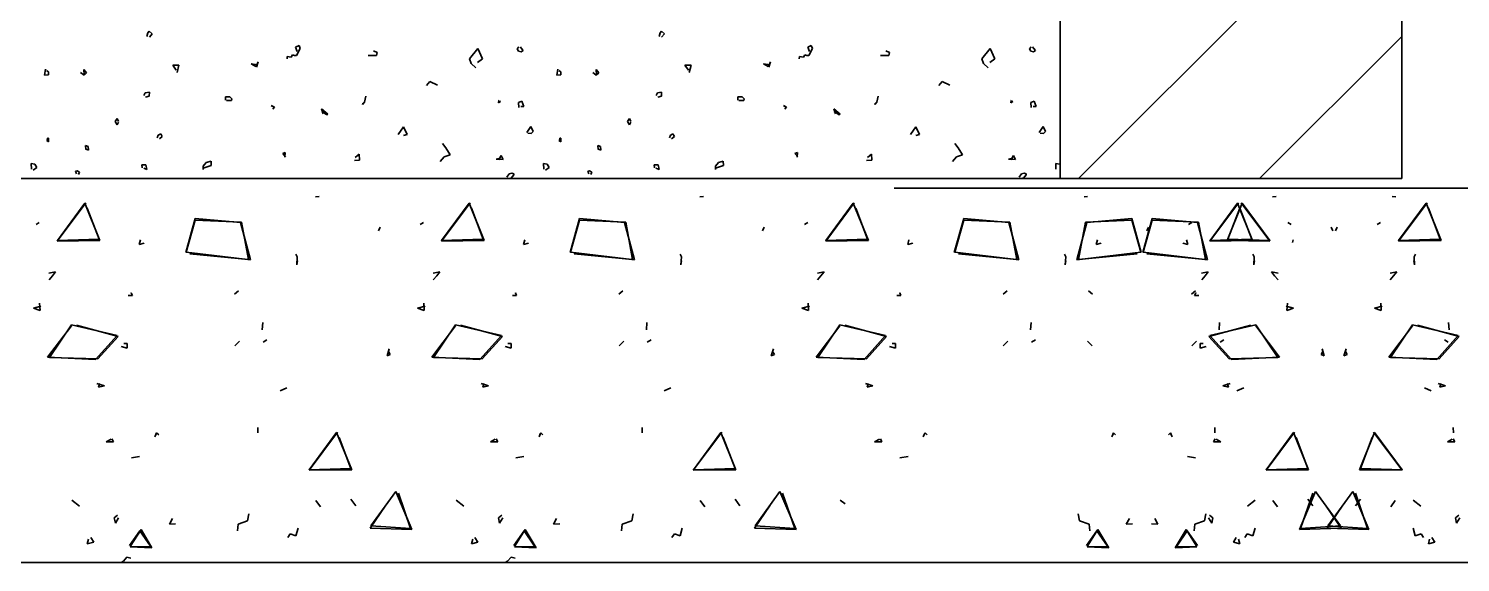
# Model space of a CAD drawing. Header units: inches. Extents: x 2025 to 34930, y -6955 to 4650.
# Drawn here: x 9692.16 to 9738.48, y -2547.31 to -2530.02 of the extents above; entities that cross this region are included whole.
import ezdxf

# ---------------------------------------------------------------- set-up
doc = ezdxf.new("R2010")
doc.units = ezdxf.units.IN
doc.header["$MEASUREMENT"] = 0
doc.layers.add('M-HVAC-EXHS-DUCT', color=3, linetype='Continuous', lineweight=50)
doc.layers.add('PDF-TEXT', color=7, linetype='Continuous', lineweight=35)

# ---------------------------------------------------------------- blocks, each defined once
blk = doc.blocks.new('p detail 18')
at = {"layer": 'PDF-TEXT'}
for p, q in [((9725.539, -2534.88), (9725.539, -2473.615)), ((9736.588, -2534.88), (9736.588, -2476.872)), ((9726.129, -2534.88), (9736.588, -2524.42)), ((9696.021, -2530.161), (9695.994, -2530.273)), ((9696.064, -2530.102), (9696.021, -2530.161)), ((9696.165, -2530.189), (9696.064, -2530.102)), ((9696.07, -2530.301), (9696.165, -2530.189)), ((9712.595, -2530.161), (9712.568, -2530.273)), ((9712.638, -2530.102), (9712.595, -2530.161)), ((9712.739, -2530.189), (9712.638, -2530.102)), ((9712.644, -2530.301), (9712.739, -2530.189)), ((9731.988, -2534.88), (9736.588, -2530.28)), ((9700.66, -2530.95), (9700.697, -2530.872)), ((9700.697, -2530.872), (9700.765, -2530.889)), ((9700.765, -2530.889), (9700.836, -2530.894)), ((9700.912, -2530.573), (9700.798, -2530.621)), ((9700.798, -2530.621), (9700.856, -2530.761)), ((9700.836, -2530.894), (9700.945, -2530.667)), ((9700.945, -2530.667), (9700.912, -2530.573)), ((9703.152, -2530.896), (9703.423, -2530.894)), ((9703.437, -2530.796), (9703.326, -2530.737)), ((9703.423, -2530.894), (9703.437, -2530.796)), ((9706.431, -2530.996), (9706.698, -2530.666)), ((9706.698, -2530.666), (9706.845, -2531.004)), ((9708.025, -2530.608), (9707.969, -2530.678)), ((9707.969, -2530.678), (9708.013, -2530.75)), ((9708.013, -2530.75), (9708.103, -2530.774)), ((9708.099, -2530.658), (9708.073, -2530.61)), ((9708.163, -2530.728), (9708.099, -2530.658)), ((9708.103, -2530.774), (9708.163, -2530.728)), ((9717.234, -2530.95), (9717.271, -2530.872)), ((9717.271, -2530.872), (9717.339, -2530.889)), ((9717.339, -2530.889), (9717.41, -2530.894)), ((9717.486, -2530.573), (9717.371, -2530.621)), ((9717.371, -2530.621), (9717.43, -2530.761)), ((9717.41, -2530.894), (9717.519, -2530.667)), ((9717.519, -2530.667), (9717.486, -2530.573)), ((9719.726, -2530.896), (9719.997, -2530.894)), ((9720.011, -2530.796), (9719.9, -2530.737)), ((9719.997, -2530.894), (9720.011, -2530.796)), ((9723.005, -2530.996), (9723.272, -2530.666)), ((9723.272, -2530.666), (9723.419, -2531.004)), ((9724.599, -2530.608), (9724.543, -2530.678)), ((9724.543, -2530.678), (9724.587, -2530.75)), ((9724.587, -2530.75), (9724.677, -2530.774)), ((9724.673, -2530.658), (9724.647, -2530.61)), ((9724.737, -2530.728), (9724.673, -2530.658)), ((9724.677, -2530.774), (9724.737, -2530.728)), ((9692.714, -2531.334), (9692.679, -2531.531)), ((9693.947, -2531.341), (9694.042, -2531.452)), ((9693.964, -2531.515), (9693.947, -2531.341)), ((9696.825, -2531.206), (9697.025, -2531.206)), ((9696.938, -2531.371), (9696.825, -2531.206)), ((9697.025, -2531.206), (9696.965, -2531.438)), ((9699.36, -2531.161), (9699.52, -2531.251)), ((9699.567, -2531.191), (9699.36, -2531.161)), ((9699.52, -2531.251), (9699.593, -2531.101)), ((9699.593, -2531.101), (9699.533, -2531.266)), ((9700.524, -2531.005), (9700.534, -2530.924)), ((9700.534, -2530.924), (9700.66, -2530.95)), ((9706.484, -2531.154), (9706.431, -2530.996)), ((9706.632, -2531.288), (9706.484, -2531.154)), ((9706.845, -2531.004), (9706.685, -2531.124)), ((9709.288, -2531.334), (9709.253, -2531.531)), ((9710.521, -2531.341), (9710.616, -2531.452)), ((9710.538, -2531.515), (9710.521, -2531.341)), ((9713.399, -2531.206), (9713.599, -2531.206)), ((9713.512, -2531.371), (9713.399, -2531.206)), ((9713.599, -2531.206), (9713.539, -2531.438)), ((9715.934, -2531.161), (9716.094, -2531.251)), ((9716.141, -2531.191), (9715.934, -2531.161)), ((9716.094, -2531.251), (9716.167, -2531.101)), ((9716.167, -2531.101), (9716.107, -2531.266)), ((9717.098, -2531.005), (9717.108, -2530.924)), ((9717.108, -2530.924), (9717.234, -2530.95)), ((9723.058, -2531.154), (9723.005, -2530.996)), ((9723.206, -2531.288), (9723.058, -2531.154)), ((9723.419, -2531.004), (9723.259, -2531.124)), ((9692.679, -2531.531), (9692.804, -2531.515)), ((9692.806, -2531.421), (9692.745, -2531.375)), ((9692.804, -2531.515), (9692.806, -2531.421)), ((9693.956, -2531.528), (9693.84, -2531.443)), ((9694.042, -2531.452), (9693.956, -2531.528)), ((9705.038, -2531.86), (9705.143, -2531.731)), ((9705.143, -2531.731), (9705.393, -2531.849)), ((9709.253, -2531.531), (9709.378, -2531.515)), ((9709.379, -2531.421), (9709.319, -2531.375)), ((9709.378, -2531.515), (9709.379, -2531.421)), ((9710.53, -2531.528), (9710.414, -2531.443)), ((9710.616, -2531.452), (9710.53, -2531.528)), ((9721.612, -2531.86), (9721.717, -2531.731)), ((9721.717, -2531.731), (9721.967, -2531.849)), ((9695.938, -2532.102), (9695.895, -2532.185)), ((9696.07, -2532.075), (9695.938, -2532.102)), ((9695.944, -2532.243), (9696.066, -2532.206)), ((9696.066, -2532.206), (9696.07, -2532.075)), ((9698.538, -2532.235), (9698.535, -2532.335)), ((9698.676, -2532.23), (9698.538, -2532.235)), ((9698.741, -2532.296), (9698.676, -2532.23)), ((9703.076, -2532.21), (9703.035, -2532.405)), ((9712.512, -2532.102), (9712.469, -2532.185)), ((9712.644, -2532.075), (9712.512, -2532.102)), ((9712.518, -2532.243), (9712.64, -2532.206)), ((9712.64, -2532.206), (9712.644, -2532.075)), ((9715.113, -2532.235), (9715.109, -2532.335)), ((9715.25, -2532.23), (9715.113, -2532.235)), ((9715.314, -2532.296), (9715.25, -2532.23)), ((9719.649, -2532.21), (9719.61, -2532.405)), ((9698.571, -2532.355), (9698.725, -2532.353)), ((9698.725, -2532.353), (9698.741, -2532.296)), ((9700.013, -2532.51), (9700.114, -2532.562)), ((9700.054, -2532.54), (9700.013, -2532.51)), ((9700.114, -2532.562), (9700.06, -2532.63)), ((9701.695, -2532.787), (9701.641, -2532.615)), ((9701.641, -2532.615), (9701.842, -2532.795)), ((9701.808, -2532.817), (9701.655, -2532.705)), ((9703.035, -2532.405), (9702.969, -2532.48)), ((9702.969, -2532.48), (9702.982, -2532.435)), ((9707.359, -2532.346), (9707.375, -2532.363)), ((9707.375, -2532.363), (9707.369, -2532.422)), ((9707.369, -2532.422), (9707.429, -2532.378)), ((9707.429, -2532.378), (9707.412, -2532.365)), ((9708.017, -2532.418), (9708.124, -2532.372)), ((9708.027, -2532.579), (9708.017, -2532.418)), ((9708.19, -2532.542), (9708.085, -2532.546)), ((9708.124, -2532.372), (9708.19, -2532.542)), ((9715.145, -2532.355), (9715.299, -2532.353)), ((9715.299, -2532.353), (9715.314, -2532.296)), ((9716.587, -2532.51), (9716.688, -2532.562)), ((9716.628, -2532.54), (9716.587, -2532.51)), ((9716.688, -2532.562), (9716.634, -2532.63)), ((9718.215, -2532.615), (9718.415, -2532.795)), ((9718.269, -2532.787), (9718.215, -2532.615)), ((9718.382, -2532.817), (9718.229, -2532.705)), ((9719.61, -2532.405), (9719.543, -2532.48)), ((9719.543, -2532.48), (9719.556, -2532.435)), ((9723.933, -2532.346), (9723.949, -2532.363)), ((9723.949, -2532.363), (9723.943, -2532.422)), ((9723.943, -2532.422), (9724.003, -2532.378)), ((9724.003, -2532.378), (9723.986, -2532.365)), ((9724.591, -2532.418), (9724.698, -2532.372)), ((9724.601, -2532.579), (9724.591, -2532.418)), ((9724.764, -2532.542), (9724.659, -2532.546)), ((9724.698, -2532.372), (9724.764, -2532.542)), ((9695.031, -2532.936), (9694.96, -2533.03)), ((9694.96, -2533.03), (9695.034, -2533.137)), ((9695.069, -2533.026), (9695.031, -2532.936)), ((9695.034, -2533.137), (9695.075, -2533.05)), ((9701.842, -2532.795), (9701.808, -2532.817)), ((9704.117, -2533.447), (9704.296, -2533.207)), ((9704.296, -2533.207), (9704.416, -2533.454)), ((9708.279, -2533.382), (9708.409, -2533.192)), ((9708.409, -2533.192), (9708.487, -2533.357)), ((9711.605, -2532.936), (9711.534, -2533.03)), ((9711.534, -2533.03), (9711.608, -2533.137)), ((9711.643, -2533.026), (9711.605, -2532.936)), ((9711.608, -2533.137), (9711.648, -2533.05)), ((9718.415, -2532.795), (9718.382, -2532.817)), ((9720.691, -2533.447), (9720.87, -2533.207)), ((9720.87, -2533.207), (9720.991, -2533.454)), ((9724.853, -2533.382), (9724.983, -2533.192)), ((9724.983, -2533.192), (9725.061, -2533.357)), ((9692.806, -2533.687), (9692.749, -2533.643)), ((9692.765, -2533.643), (9692.775, -2533.573)), ((9692.775, -2533.573), (9692.804, -2533.573)), ((9692.804, -2533.573), (9692.806, -2533.687)), ((9696.326, -2533.562), (9696.359, -2533.478)), ((9696.359, -2533.478), (9696.437, -2533.425)), ((9696.485, -2533.519), (9696.394, -2533.593)), ((9696.437, -2533.425), (9696.485, -2533.519)), ((9704.416, -2533.454), (9704.296, -2533.484)), ((9708.419, -2533.419), (9708.32, -2533.412)), ((9708.487, -2533.357), (9708.419, -2533.419)), ((9709.379, -2533.687), (9709.323, -2533.643)), ((9709.339, -2533.643), (9709.349, -2533.573)), ((9709.349, -2533.573), (9709.378, -2533.573)), ((9709.378, -2533.573), (9709.379, -2533.687)), ((9712.9, -2533.562), (9712.933, -2533.478)), ((9712.933, -2533.478), (9713.01, -2533.425)), ((9713.059, -2533.519), (9712.968, -2533.593)), ((9713.01, -2533.425), (9713.059, -2533.519)), ((9720.991, -2533.454), (9720.87, -2533.484)), ((9724.993, -2533.419), (9724.894, -2533.412)), ((9725.061, -2533.357), (9724.993, -2533.419)), ((9694.001, -2533.807), (9694.092, -2533.842)), ((9694.02, -2533.933), (9694.001, -2533.807)), ((9694.098, -2533.957), (9694.03, -2533.931)), ((9694.092, -2533.842), (9694.098, -2533.957)), ((9700.462, -2534.033), (9700.384, -2534.068)), ((9700.384, -2534.068), (9700.48, -2534.179)), ((9700.452, -2534.19), (9700.462, -2534.033)), ((9702.858, -2534.09), (9702.732, -2534.197)), ((9702.867, -2534.286), (9702.858, -2534.09)), ((9705.661, -2533.885), (9705.556, -2533.748)), ((9705.611, -2534.179), (9705.799, -2534.105)), ((9705.799, -2534.105), (9705.661, -2533.885)), ((9707.454, -2534.129), (9707.379, -2534.269)), ((9707.52, -2534.262), (9707.454, -2534.129)), ((9710.575, -2533.807), (9710.666, -2533.842)), ((9710.594, -2533.933), (9710.575, -2533.807)), ((9710.672, -2533.957), (9710.604, -2533.931)), ((9710.666, -2533.842), (9710.672, -2533.957)), ((9717.036, -2534.033), (9716.958, -2534.068)), ((9716.958, -2534.068), (9717.053, -2534.179)), ((9717.026, -2534.19), (9717.036, -2534.033)), ((9719.433, -2534.09), (9719.306, -2534.197)), ((9719.44, -2534.286), (9719.433, -2534.09)), ((9722.235, -2533.885), (9722.13, -2533.748)), ((9722.184, -2534.179), (9722.373, -2534.105)), ((9722.373, -2534.105), (9722.235, -2533.885)), ((9724.028, -2534.129), (9723.953, -2534.269)), ((9724.094, -2534.262), (9724.028, -2534.129)), ((9692.25, -2534.391), (9692.363, -2534.411)), ((9692.254, -2534.574), (9692.25, -2534.391)), ((9692.427, -2534.524), (9692.315, -2534.607)), ((9692.363, -2534.411), (9692.427, -2534.524)), ((9695.831, -2534.439), (9695.957, -2534.439)), ((9695.841, -2534.526), (9695.831, -2534.439)), ((9695.988, -2534.585), (9695.888, -2534.539)), ((9695.957, -2534.439), (9695.988, -2534.585)), ((9697.908, -2534.362), (9697.807, -2534.478)), ((9697.807, -2534.478), (9697.815, -2534.583)), ((9697.812, -2534.539), (9698.071, -2534.452)), ((9698.065, -2534.319), (9697.908, -2534.362)), ((9698.071, -2534.452), (9698.065, -2534.319)), ((9702.702, -2534.29), (9702.867, -2534.286)), ((9705.477, -2534.33), (9705.611, -2534.179)), ((9707.373, -2534.232), (9707.293, -2534.245)), ((9707.293, -2534.245), (9707.52, -2534.262)), ((9708.824, -2534.391), (9708.937, -2534.411)), ((9708.828, -2534.574), (9708.824, -2534.391)), ((9709.001, -2534.524), (9708.889, -2534.607)), ((9708.937, -2534.411), (9709.001, -2534.524)), ((9712.405, -2534.439), (9712.531, -2534.439)), ((9712.415, -2534.526), (9712.405, -2534.439)), ((9712.563, -2534.585), (9712.461, -2534.539)), ((9712.531, -2534.439), (9712.563, -2534.585)), ((9714.481, -2534.362), (9714.381, -2534.478)), ((9714.381, -2534.478), (9714.389, -2534.583)), ((9714.387, -2534.539), (9714.645, -2534.452)), ((9714.639, -2534.319), (9714.481, -2534.362)), ((9714.645, -2534.452), (9714.639, -2534.319)), ((9719.276, -2534.29), (9719.44, -2534.286)), ((9722.051, -2534.33), (9722.184, -2534.179)), ((9723.947, -2534.232), (9723.867, -2534.245)), ((9723.867, -2534.245), (9724.094, -2534.262)), ((9725.398, -2534.391), (9725.511, -2534.411)), ((9725.402, -2534.574), (9725.398, -2534.391)), ((9674.436, -2534.88), (9736.588, -2534.88)), ((9693.681, -2534.637), (9693.735, -2534.624)), ((9693.716, -2534.729), (9693.681, -2534.637)), ((9693.735, -2534.624), (9693.807, -2534.672)), ((9693.807, -2534.672), (9693.78, -2534.751)), ((9707.584, -2534.88), (9707.749, -2534.868)), ((9707.709, -2534.724), (9707.633, -2534.838)), ((9707.798, -2534.705), (9707.709, -2534.724)), ((9707.749, -2534.868), (9707.777, -2534.864)), ((9707.777, -2534.864), (9707.86, -2534.755)), ((9707.858, -2534.72), (9707.798, -2534.705)), ((9707.86, -2534.755), (9707.858, -2534.72)), ((9710.255, -2534.637), (9710.309, -2534.624)), ((9710.29, -2534.729), (9710.255, -2534.637)), ((9710.309, -2534.624), (9710.381, -2534.672)), ((9710.381, -2534.672), (9710.354, -2534.751)), ((9724.158, -2534.88), (9724.323, -2534.868)), ((9724.283, -2534.724), (9724.207, -2534.838)), ((9724.372, -2534.705), (9724.283, -2534.724)), ((9724.323, -2534.868), (9724.35, -2534.864)), ((9724.35, -2534.864), (9724.434, -2534.755)), ((9724.432, -2534.72), (9724.372, -2534.705)), ((9724.434, -2534.755), (9724.432, -2534.72)), ((9701.448, -2535.465), (9701.564, -2535.459)), ((9713.879, -2535.465), (9713.994, -2535.459)), ((9720.163, -2535.19), (9765.94, -2535.19)), ((9726.309, -2535.465), (9726.425, -2535.459)), ((9732.408, -2535.465), (9732.524, -2535.459)), ((9736.392, -2535.465), (9736.277, -2535.459)), ((9694.015, -2535.666), (9693.091, -2536.901)), ((9693.983, -2535.677), (9693.096, -2536.884)), ((9694.47, -2536.884), (9693.983, -2535.677)), ((9694.445, -2536.845), (9694.062, -2535.835)), ((9706.445, -2535.666), (9705.521, -2536.901)), ((9706.413, -2535.677), (9705.526, -2536.884)), ((9706.9, -2536.884), (9706.413, -2535.677)), ((9706.875, -2536.845), (9706.492, -2535.835)), ((9718.876, -2535.666), (9717.951, -2536.901)), ((9718.844, -2535.677), (9717.957, -2536.884)), ((9719.331, -2536.884), (9718.844, -2535.677)), ((9719.306, -2536.845), (9718.923, -2535.835)), ((9731.306, -2535.666), (9730.382, -2536.901)), ((9731.274, -2535.677), (9730.387, -2536.884)), ((9730.941, -2536.884), (9731.427, -2535.677)), ((9730.965, -2536.845), (9731.349, -2535.835)), ((9731.761, -2536.884), (9731.274, -2535.677)), ((9731.736, -2536.845), (9731.353, -2535.835)), ((9731.395, -2535.666), (9732.319, -2536.901)), ((9731.427, -2535.677), (9732.315, -2536.884)), ((9737.405, -2535.666), (9736.481, -2536.901)), ((9737.373, -2535.677), (9736.486, -2536.884)), ((9737.86, -2536.884), (9737.373, -2535.677)), ((9737.835, -2536.845), (9737.452, -2535.835)), ((9692.403, -2536.362), (9692.508, -2536.305)), ((9697.25, -2537.271), (9697.557, -2536.169)), ((9697.263, -2537.265), (9697.555, -2536.224)), ((9697.555, -2536.224), (9699.052, -2536.294)), ((9697.557, -2536.169), (9699.015, -2536.302)), ((9699.015, -2536.302), (9699.34, -2537.508)), ((9699.052, -2536.294), (9699.276, -2537.5)), ((9703.481, -2536.57), (9703.535, -2536.456)), ((9704.833, -2536.362), (9704.939, -2536.305)), ((9709.681, -2537.271), (9709.988, -2536.169)), ((9709.693, -2537.265), (9709.985, -2536.224)), ((9709.985, -2536.224), (9711.482, -2536.294)), ((9709.988, -2536.169), (9711.445, -2536.302)), ((9711.445, -2536.302), (9711.77, -2537.508)), ((9711.482, -2536.294), (9711.706, -2537.5)), ((9715.912, -2536.57), (9715.965, -2536.456)), ((9717.264, -2536.362), (9717.369, -2536.305)), ((9722.111, -2537.271), (9722.418, -2536.169)), ((9722.124, -2537.265), (9722.416, -2536.224)), ((9722.416, -2536.224), (9723.913, -2536.294)), ((9722.418, -2536.169), (9723.876, -2536.302)), ((9723.876, -2536.302), (9724.2, -2537.508)), ((9723.913, -2536.294), (9724.137, -2537.5)), ((9726.395, -2536.302), (9726.071, -2537.508)), ((9726.358, -2536.294), (9726.135, -2537.5)), ((9727.855, -2536.224), (9726.358, -2536.294)), ((9727.853, -2536.169), (9726.395, -2536.302)), ((9728.16, -2537.271), (9727.853, -2536.169)), ((9728.148, -2537.265), (9727.855, -2536.224)), ((9728.21, -2537.271), (9728.517, -2536.169)), ((9728.222, -2537.265), (9728.515, -2536.224)), ((9728.342, -2536.57), (9728.396, -2536.456)), ((9728.515, -2536.224), (9730.012, -2536.294)), ((9728.517, -2536.169), (9729.975, -2536.302)), ((9729.694, -2536.362), (9729.8, -2536.305)), ((9729.975, -2536.302), (9730.299, -2537.508)), ((9730.012, -2536.294), (9730.235, -2537.5)), ((9733.008, -2536.362), (9732.902, -2536.305)), ((9734.36, -2536.57), (9734.306, -2536.456)), ((9734.441, -2536.57), (9734.495, -2536.456)), ((9735.793, -2536.362), (9735.899, -2536.305)), ((9693.091, -2536.901), (9694.47, -2536.884)), ((9693.096, -2536.884), (9694.445, -2536.845)), ((9695.783, -2536.86), (9695.744, -2537.014)), ((9705.521, -2536.901), (9706.9, -2536.884)), ((9705.526, -2536.884), (9706.875, -2536.845)), ((9708.213, -2536.86), (9708.174, -2537.014)), ((9717.951, -2536.901), (9719.331, -2536.884)), ((9717.957, -2536.884), (9719.306, -2536.845)), ((9720.643, -2536.86), (9720.604, -2537.014)), ((9726.742, -2536.86), (9726.703, -2537.014)), ((9729.627, -2536.86), (9729.667, -2537.014)), ((9730.382, -2536.901), (9731.761, -2536.884)), ((9730.387, -2536.884), (9731.736, -2536.845)), ((9732.319, -2536.901), (9730.941, -2536.884)), ((9732.315, -2536.884), (9730.965, -2536.845)), ((9733.074, -2536.86), (9733.051, -2536.95)), ((9736.481, -2536.901), (9737.86, -2536.884)), ((9736.486, -2536.884), (9737.835, -2536.845)), ((9695.744, -2537.014), (9695.906, -2536.976)), ((9699.34, -2537.508), (9697.263, -2537.265)), ((9699.276, -2537.5), (9697.385, -2537.321)), ((9700.812, -2537.329), (9700.854, -2537.414)), ((9708.174, -2537.014), (9708.336, -2536.976)), ((9711.77, -2537.508), (9709.693, -2537.265)), ((9711.706, -2537.5), (9709.816, -2537.321)), ((9713.242, -2537.329), (9713.284, -2537.414)), ((9720.604, -2537.014), (9720.767, -2536.976)), ((9724.2, -2537.508), (9722.124, -2537.265)), ((9724.137, -2537.5), (9722.246, -2537.321)), ((9725.673, -2537.329), (9725.715, -2537.414)), ((9726.071, -2537.508), (9728.148, -2537.265)), ((9726.135, -2537.5), (9728.025, -2537.321)), ((9726.703, -2537.014), (9726.865, -2536.976)), ((9730.299, -2537.508), (9728.222, -2537.265)), ((9730.235, -2537.5), (9728.345, -2537.321)), ((9729.667, -2537.014), (9729.505, -2536.976)), ((9731.771, -2537.329), (9731.813, -2537.414)), ((9737.029, -2537.329), (9736.987, -2537.414)), ((9700.854, -2537.414), (9700.839, -2537.671)), ((9700.839, -2537.671), (9700.861, -2537.544)), ((9713.284, -2537.414), (9713.269, -2537.671)), ((9713.269, -2537.671), (9713.291, -2537.544)), ((9725.715, -2537.414), (9725.7, -2537.671)), ((9725.7, -2537.671), (9725.722, -2537.544)), ((9731.813, -2537.414), (9731.798, -2537.671)), ((9731.798, -2537.671), (9731.821, -2537.544)), ((9737.002, -2537.671), (9736.98, -2537.544)), ((9736.987, -2537.414), (9737.002, -2537.671)), ((9693.037, -2537.898), (9692.823, -2537.939)), ((9692.825, -2538.16), (9692.936, -2538.033)), ((9692.936, -2538.033), (9693.037, -2537.898)), ((9705.467, -2537.898), (9705.253, -2537.939)), ((9705.256, -2538.16), (9705.366, -2538.033)), ((9705.366, -2538.033), (9705.467, -2537.898)), ((9717.897, -2537.898), (9717.684, -2537.939)), ((9717.686, -2538.16), (9717.797, -2538.033)), ((9717.797, -2538.033), (9717.897, -2537.898)), ((9730.328, -2537.898), (9730.114, -2537.939)), ((9730.117, -2538.16), (9730.227, -2538.033)), ((9730.227, -2538.033), (9730.328, -2537.898)), ((9732.373, -2537.898), (9732.588, -2537.939)), ((9732.475, -2538.033), (9732.373, -2537.898)), ((9732.585, -2538.16), (9732.475, -2538.033)), ((9736.427, -2537.898), (9736.213, -2537.939)), ((9736.215, -2538.16), (9736.326, -2538.033)), ((9736.326, -2538.033), (9736.427, -2537.898)), ((9695.39, -2538.663), (9695.522, -2538.665)), ((9695.486, -2538.58), (9695.473, -2538.588)), ((9695.522, -2538.665), (9695.486, -2538.58)), ((9698.956, -2538.51), (9698.83, -2538.621)), ((9707.82, -2538.663), (9707.953, -2538.665)), ((9707.916, -2538.58), (9707.903, -2538.588)), ((9707.953, -2538.665), (9707.916, -2538.58)), ((9711.386, -2538.51), (9711.261, -2538.621)), ((9720.25, -2538.663), (9720.383, -2538.665)), ((9720.346, -2538.58), (9720.334, -2538.588)), ((9720.383, -2538.665), (9720.346, -2538.58)), ((9723.817, -2538.51), (9723.692, -2538.621)), ((9726.454, -2538.51), (9726.58, -2538.621)), ((9729.916, -2538.51), (9729.79, -2538.621)), ((9729.888, -2538.665), (9729.925, -2538.58)), ((9730.021, -2538.663), (9729.888, -2538.665)), ((9729.925, -2538.58), (9729.937, -2538.588)), ((9692.562, -2539.011), (9692.319, -2539.077)), ((9692.319, -2539.077), (9692.535, -2539.151)), ((9692.535, -2539.151), (9692.518, -2538.917)), ((9704.993, -2539.011), (9704.75, -2539.077)), ((9704.75, -2539.077), (9704.965, -2539.151)), ((9704.965, -2539.151), (9704.949, -2538.917)), ((9717.423, -2539.011), (9717.18, -2539.077)), ((9717.18, -2539.077), (9717.396, -2539.151)), ((9717.396, -2539.151), (9717.379, -2538.917)), ((9732.848, -2539.011), (9733.091, -2539.077)), ((9732.875, -2539.151), (9732.892, -2538.917)), ((9733.091, -2539.077), (9732.875, -2539.151)), ((9735.952, -2539.011), (9735.709, -2539.077)), ((9735.709, -2539.077), (9735.926, -2539.151)), ((9735.926, -2539.151), (9735.908, -2538.917)), ((9693.548, -2539.651), (9692.779, -2540.662)), ((9693.548, -2539.618), (9692.835, -2540.676)), ((9695.028, -2539.958), (9693.548, -2539.618)), ((9695.059, -2539.99), (9693.708, -2539.629)), ((9699.721, -2539.773), (9699.738, -2539.54)), ((9705.979, -2539.651), (9705.209, -2540.662)), ((9705.979, -2539.618), (9705.266, -2540.676)), ((9707.458, -2539.958), (9705.979, -2539.618)), ((9707.49, -2539.99), (9706.138, -2539.629)), ((9712.151, -2539.773), (9712.168, -2539.54)), ((9718.409, -2539.651), (9717.639, -2540.662)), ((9718.409, -2539.618), (9717.696, -2540.676)), ((9719.889, -2539.958), (9718.409, -2539.618)), ((9719.921, -2539.99), (9718.569, -2539.629)), ((9724.581, -2539.773), (9724.599, -2539.54)), ((9730.351, -2539.99), (9731.703, -2539.629)), ((9730.383, -2539.958), (9731.863, -2539.618)), ((9730.68, -2539.773), (9730.697, -2539.54)), ((9731.863, -2539.618), (9732.575, -2540.676)), ((9731.863, -2539.651), (9732.632, -2540.662)), ((9736.938, -2539.651), (9736.169, -2540.662)), ((9736.938, -2539.618), (9736.225, -2540.676)), ((9738.418, -2539.958), (9736.938, -2539.618)), ((9738.45, -2539.99), (9737.098, -2539.629)), ((9738.12, -2539.773), (9738.103, -2539.54)), ((9694.332, -2540.742), (9695.028, -2539.958)), ((9694.406, -2540.72), (9695.059, -2539.99)), ((9698.836, -2540.291), (9698.988, -2540.14)), ((9699.75, -2540.179), (9699.873, -2540.106)), ((9706.762, -2540.742), (9707.458, -2539.958)), ((9706.836, -2540.72), (9707.49, -2539.99)), ((9711.266, -2540.291), (9711.418, -2540.14)), ((9712.18, -2540.179), (9712.303, -2540.106)), ((9719.193, -2540.742), (9719.889, -2539.958)), ((9719.267, -2540.72), (9719.921, -2539.99)), ((9723.696, -2540.291), (9723.849, -2540.14)), ((9724.611, -2540.179), (9724.734, -2540.106)), ((9726.575, -2540.291), (9726.422, -2540.14)), ((9729.795, -2540.291), (9729.947, -2540.14)), ((9731.004, -2540.72), (9730.351, -2539.99)), ((9731.078, -2540.742), (9730.383, -2539.958)), ((9730.71, -2540.179), (9730.832, -2540.106)), ((9737.722, -2540.742), (9738.418, -2539.958)), ((9737.796, -2540.72), (9738.45, -2539.99)), ((9738.091, -2540.179), (9737.968, -2540.106)), ((9695.153, -2540.318), (9695.348, -2540.372)), ((9695.348, -2540.22), (9695.242, -2540.22)), ((9695.348, -2540.372), (9695.348, -2540.22)), ((9703.83, -2540.388), (9703.759, -2540.62)), ((9703.759, -2540.62), (9703.86, -2540.573)), ((9703.86, -2540.573), (9703.803, -2540.485)), ((9707.584, -2540.318), (9707.778, -2540.372)), ((9707.778, -2540.22), (9707.672, -2540.22)), ((9707.778, -2540.372), (9707.778, -2540.22)), ((9716.26, -2540.388), (9716.189, -2540.62)), ((9716.189, -2540.62), (9716.29, -2540.573)), ((9716.29, -2540.573), (9716.234, -2540.485)), ((9720.014, -2540.318), (9720.209, -2540.372)), ((9720.209, -2540.22), (9720.103, -2540.22)), ((9720.209, -2540.372), (9720.209, -2540.22)), ((9730.063, -2540.22), (9730.168, -2540.22)), ((9730.063, -2540.372), (9730.063, -2540.22)), ((9730.257, -2540.318), (9730.063, -2540.372)), ((9733.981, -2540.573), (9734.038, -2540.485)), ((9734.082, -2540.62), (9733.981, -2540.573)), ((9734.01, -2540.388), (9734.082, -2540.62)), ((9734.79, -2540.388), (9734.718, -2540.62)), ((9734.718, -2540.62), (9734.819, -2540.573)), ((9734.819, -2540.573), (9734.763, -2540.485)), ((9692.779, -2540.662), (9694.332, -2540.742)), ((9692.835, -2540.676), (9694.406, -2540.72)), ((9705.209, -2540.662), (9706.762, -2540.742)), ((9705.266, -2540.676), (9706.836, -2540.72)), ((9717.639, -2540.662), (9719.193, -2540.742)), ((9717.696, -2540.676), (9719.267, -2540.72)), ((9732.575, -2540.676), (9731.004, -2540.72)), ((9732.632, -2540.662), (9731.078, -2540.742)), ((9736.169, -2540.662), (9737.722, -2540.742)), ((9736.225, -2540.676), (9737.796, -2540.72)), ((9694.615, -2541.592), (9694.376, -2541.518)), ((9694.47, -2541.518), (9694.428, -2541.631)), ((9707.045, -2541.592), (9706.807, -2541.518)), ((9706.9, -2541.518), (9706.858, -2541.631)), ((9719.475, -2541.592), (9719.237, -2541.518)), ((9719.331, -2541.518), (9719.289, -2541.631)), ((9730.795, -2541.592), (9731.034, -2541.518)), ((9730.941, -2541.518), (9730.983, -2541.631)), ((9738.005, -2541.592), (9737.767, -2541.518)), ((9737.86, -2541.518), (9737.818, -2541.631)), ((9694.428, -2541.631), (9694.615, -2541.592)), ((9700.298, -2541.749), (9700.515, -2541.659)), ((9706.858, -2541.631), (9707.045, -2541.592)), ((9712.729, -2541.749), (9712.945, -2541.659)), ((9719.289, -2541.631), (9719.475, -2541.592)), ((9730.983, -2541.631), (9730.795, -2541.592)), ((9731.257, -2541.749), (9731.474, -2541.659)), ((9737.543, -2541.749), (9737.327, -2541.659)), ((9737.818, -2541.631), (9738.005, -2541.592)), ((9699.583, -2543.111), (9699.585, -2542.939)), ((9712.014, -2543.111), (9712.016, -2542.939)), ((9730.542, -2543.111), (9730.545, -2542.939)), ((9738.258, -2543.111), (9738.256, -2542.939)), ((9694.831, -2543.324), (9694.674, -2543.409)), ((9694.674, -2543.409), (9694.91, -2543.401)), ((9694.91, -2543.401), (9694.861, -2543.313)), ((9696.247, -2543.24), (9696.306, -2543.119)), ((9696.289, -2543.144), (9696.247, -2543.24)), ((9696.306, -2543.119), (9696.373, -2543.18)), ((9702.161, -2543.092), (9701.237, -2544.326)), ((9702.129, -2543.103), (9701.242, -2544.309)), ((9702.616, -2544.309), (9702.129, -2543.103)), ((9702.591, -2544.271), (9702.208, -2543.26)), ((9707.262, -2543.324), (9707.104, -2543.409)), ((9707.104, -2543.409), (9707.34, -2543.401)), ((9707.34, -2543.401), (9707.291, -2543.313)), ((9708.678, -2543.24), (9708.737, -2543.119)), ((9708.719, -2543.144), (9708.678, -2543.24)), ((9708.737, -2543.119), (9708.803, -2543.18)), ((9714.592, -2543.092), (9713.667, -2544.326)), ((9714.56, -2543.103), (9713.673, -2544.309)), ((9715.046, -2544.309), (9714.56, -2543.103)), ((9715.022, -2544.271), (9714.638, -2543.26)), ((9719.692, -2543.324), (9719.535, -2543.409)), ((9719.535, -2543.409), (9719.771, -2543.401)), ((9719.771, -2543.401), (9719.721, -2543.313)), ((9721.108, -2543.24), (9721.168, -2543.119)), ((9721.15, -2543.144), (9721.108, -2543.24)), ((9721.168, -2543.119), (9721.233, -2543.18)), ((9727.207, -2543.24), (9727.266, -2543.119)), ((9727.249, -2543.144), (9727.207, -2543.24)), ((9727.266, -2543.119), (9727.332, -2543.18)), ((9729.104, -2543.119), (9729.038, -2543.18)), ((9729.163, -2543.24), (9729.104, -2543.119)), ((9729.121, -2543.144), (9729.163, -2543.24)), ((9730.501, -2543.401), (9730.55, -2543.313)), ((9730.736, -2543.409), (9730.501, -2543.401)), ((9730.579, -2543.324), (9730.736, -2543.409)), ((9733.121, -2543.092), (9732.197, -2544.326)), ((9733.089, -2543.103), (9732.202, -2544.309)), ((9733.576, -2544.309), (9733.089, -2543.103)), ((9733.551, -2544.271), (9733.168, -2543.26)), ((9735.225, -2544.309), (9735.711, -2543.103)), ((9735.249, -2544.271), (9735.633, -2543.26)), ((9735.679, -2543.092), (9736.604, -2544.326)), ((9735.711, -2543.103), (9736.599, -2544.309)), ((9738.221, -2543.324), (9738.064, -2543.409)), ((9738.064, -2543.409), (9738.3, -2543.401)), ((9738.3, -2543.401), (9738.251, -2543.313)), ((9695.493, -2543.926), (9695.756, -2543.884)), ((9701.237, -2544.326), (9702.616, -2544.309)), ((9701.242, -2544.309), (9702.591, -2544.271)), ((9707.923, -2543.926), (9708.186, -2543.884)), ((9713.667, -2544.326), (9715.046, -2544.309)), ((9713.673, -2544.309), (9715.022, -2544.271)), ((9720.354, -2543.926), (9720.617, -2543.884)), ((9729.918, -2543.926), (9729.655, -2543.884)), ((9732.197, -2544.326), (9733.576, -2544.309)), ((9732.202, -2544.309), (9733.551, -2544.271)), ((9736.604, -2544.326), (9735.225, -2544.309)), ((9736.599, -2544.309), (9735.249, -2544.271)), ((9704.041, -2545.019), (9703.235, -2546.121)), ((9704.563, -2546.25), (9704.041, -2545.019)), ((9704.523, -2546.215), (9704.128, -2545.063)), ((9716.472, -2545.019), (9715.666, -2546.121)), ((9716.993, -2546.25), (9716.472, -2545.019)), ((9716.954, -2546.215), (9716.558, -2545.063)), ((9733.278, -2546.25), (9733.799, -2545.019)), ((9733.317, -2546.215), (9733.713, -2545.063)), ((9733.799, -2545.019), (9734.605, -2546.121)), ((9735.001, -2545.019), (9734.195, -2546.121)), ((9735.522, -2546.25), (9735.001, -2545.019)), ((9735.483, -2546.215), (9735.087, -2545.063)), ((9693.562, -2545.295), (9693.813, -2545.494)), ((9701.606, -2545.507), (9701.461, -2545.303)), ((9702.746, -2545.483), (9702.589, -2545.267)), ((9703.72, -2545.461), (9703.216, -2546.198)), ((9705.993, -2545.295), (9706.244, -2545.494)), ((9714.036, -2545.507), (9713.891, -2545.303)), ((9715.176, -2545.483), (9715.019, -2545.267)), ((9716.15, -2545.461), (9715.646, -2546.198)), ((9718.424, -2545.295), (9718.58, -2545.417)), ((9731.848, -2545.295), (9731.597, -2545.494)), ((9732.565, -2545.507), (9732.421, -2545.303)), ((9733.706, -2545.483), (9733.548, -2545.267)), ((9734.121, -2545.461), (9734.625, -2546.198)), ((9734.679, -2545.461), (9734.176, -2546.198)), ((9735.095, -2545.483), (9735.252, -2545.267)), ((9736.235, -2545.507), (9736.38, -2545.303)), ((9736.953, -2545.295), (9737.203, -2545.494)), ((9695.04, -2545.781), (9694.934, -2545.869)), ((9694.934, -2545.869), (9694.971, -2546.035)), ((9694.971, -2546.035), (9695.077, -2545.872)), ((9696.815, -2545.886), (9696.717, -2546.071)), ((9696.717, -2546.071), (9696.918, -2546.06)), ((9698.917, -2546.289), (9698.939, -2546.073)), ((9698.939, -2546.073), (9699.248, -2545.969)), ((9699.248, -2545.969), (9699.293, -2545.734)), ((9703.235, -2546.121), (9704.523, -2546.215)), ((9707.47, -2545.781), (9707.365, -2545.869)), ((9707.365, -2545.869), (9707.402, -2546.035)), ((9707.402, -2546.035), (9707.507, -2545.872)), ((9709.246, -2545.886), (9709.147, -2546.071)), ((9709.147, -2546.071), (9709.349, -2546.06)), ((9711.347, -2546.289), (9711.369, -2546.073)), ((9711.369, -2546.073), (9711.679, -2545.969)), ((9711.679, -2545.969), (9711.723, -2545.734)), ((9715.666, -2546.121), (9716.954, -2546.215)), ((9726.162, -2545.969), (9726.118, -2545.734)), ((9726.472, -2546.073), (9726.162, -2545.969)), ((9726.493, -2546.289), (9726.472, -2546.073)), ((9727.775, -2545.886), (9727.676, -2546.071)), ((9727.676, -2546.071), (9727.878, -2546.06)), ((9728.694, -2546.071), (9728.492, -2546.06)), ((9728.595, -2545.886), (9728.694, -2546.071)), ((9729.876, -2546.289), (9729.899, -2546.073)), ((9729.899, -2546.073), (9730.208, -2545.969)), ((9730.208, -2545.969), (9730.252, -2545.734)), ((9730.439, -2546.035), (9730.333, -2545.872)), ((9730.37, -2545.781), (9730.476, -2545.869)), ((9730.476, -2545.869), (9730.439, -2546.035)), ((9734.605, -2546.121), (9733.317, -2546.215)), ((9734.195, -2546.121), (9735.483, -2546.215)), ((9738.43, -2545.781), (9738.325, -2545.869)), ((9738.325, -2545.869), (9738.361, -2546.035)), ((9738.361, -2546.035), (9738.467, -2545.872)), ((9694.101, -2546.559), (9694.062, -2546.711)), ((9694.27, -2546.651), (9694.175, -2546.507)), ((9695.429, -2546.764), (9695.766, -2546.283)), ((9695.448, -2546.792), (9695.8, -2546.25)), ((9695.766, -2546.283), (9696.105, -2546.786)), ((9695.8, -2546.25), (9696.154, -2546.836)), ((9700.546, -2546.505), (9700.627, -2546.389)), ((9700.627, -2546.389), (9700.814, -2546.455)), ((9700.814, -2546.455), (9700.883, -2546.204)), ((9703.216, -2546.198), (9704.563, -2546.25)), ((9706.531, -2546.559), (9706.492, -2546.711)), ((9706.701, -2546.651), (9706.605, -2546.507)), ((9707.859, -2546.764), (9708.196, -2546.283)), ((9707.879, -2546.792), (9708.23, -2546.25)), ((9708.196, -2546.283), (9708.535, -2546.786)), ((9708.23, -2546.25), (9708.584, -2546.836)), ((9712.977, -2546.505), (9713.058, -2546.389)), ((9713.058, -2546.389), (9713.245, -2546.455)), ((9713.245, -2546.455), (9713.313, -2546.204)), ((9715.646, -2546.198), (9716.993, -2546.25)), ((9726.388, -2546.764), (9726.725, -2546.283)), ((9726.408, -2546.792), (9726.76, -2546.25)), ((9726.725, -2546.283), (9727.065, -2546.786)), ((9726.76, -2546.25), (9727.114, -2546.836)), ((9729.61, -2546.25), (9729.256, -2546.836)), ((9729.645, -2546.283), (9729.306, -2546.786)), ((9729.962, -2546.792), (9729.61, -2546.25)), ((9729.981, -2546.764), (9729.645, -2546.283)), ((9731.14, -2546.651), (9731.235, -2546.507)), ((9731.309, -2546.559), (9731.349, -2546.711)), ((9731.506, -2546.505), (9731.587, -2546.389)), ((9731.587, -2546.389), (9731.774, -2546.455)), ((9731.774, -2546.455), (9731.843, -2546.204)), ((9734.625, -2546.198), (9733.278, -2546.25)), ((9734.176, -2546.198), (9735.522, -2546.25)), ((9737.026, -2546.455), (9736.958, -2546.204)), ((9737.213, -2546.389), (9737.026, -2546.455)), ((9737.295, -2546.505), (9737.213, -2546.389)), ((9737.491, -2546.559), (9737.452, -2546.711)), ((9737.661, -2546.651), (9737.565, -2546.507)), ((9694.062, -2546.711), (9694.27, -2546.651)), ((9695.451, -2546.806), (9696.125, -2546.808)), ((9696.154, -2546.836), (9695.451, -2546.806)), ((9706.492, -2546.711), (9706.701, -2546.651)), ((9707.881, -2546.806), (9708.555, -2546.808)), ((9708.584, -2546.836), (9707.881, -2546.806)), ((9727.114, -2546.836), (9726.411, -2546.806)), ((9726.411, -2546.806), (9727.084, -2546.808)), ((9729.256, -2546.836), (9729.96, -2546.806)), ((9729.96, -2546.806), (9729.286, -2546.808)), ((9731.349, -2546.711), (9731.14, -2546.651)), ((9737.452, -2546.711), (9737.661, -2546.651)), ((9758.77, -2547.311), (9573.528, -2547.311)), ((9695.153, -2547.311), (9695.23, -2547.272)), ((9695.23, -2547.272), (9695.341, -2547.137)), ((9695.341, -2547.137), (9695.476, -2547.173)), ((9707.584, -2547.311), (9707.66, -2547.272)), ((9707.66, -2547.272), (9707.771, -2547.137)), ((9707.771, -2547.137), (9707.906, -2547.173))]:
    blk.add_line(p, q, dxfattribs=at)

msp = doc.modelspace()

# ---------------------------------------------------------------- block references
at = {"layer": 'M-HVAC-EXHS-DUCT'}
msp.add_blockref('p detail 18', (0, 0), dxfattribs=at)

doc.saveas('drawing.dxf')
